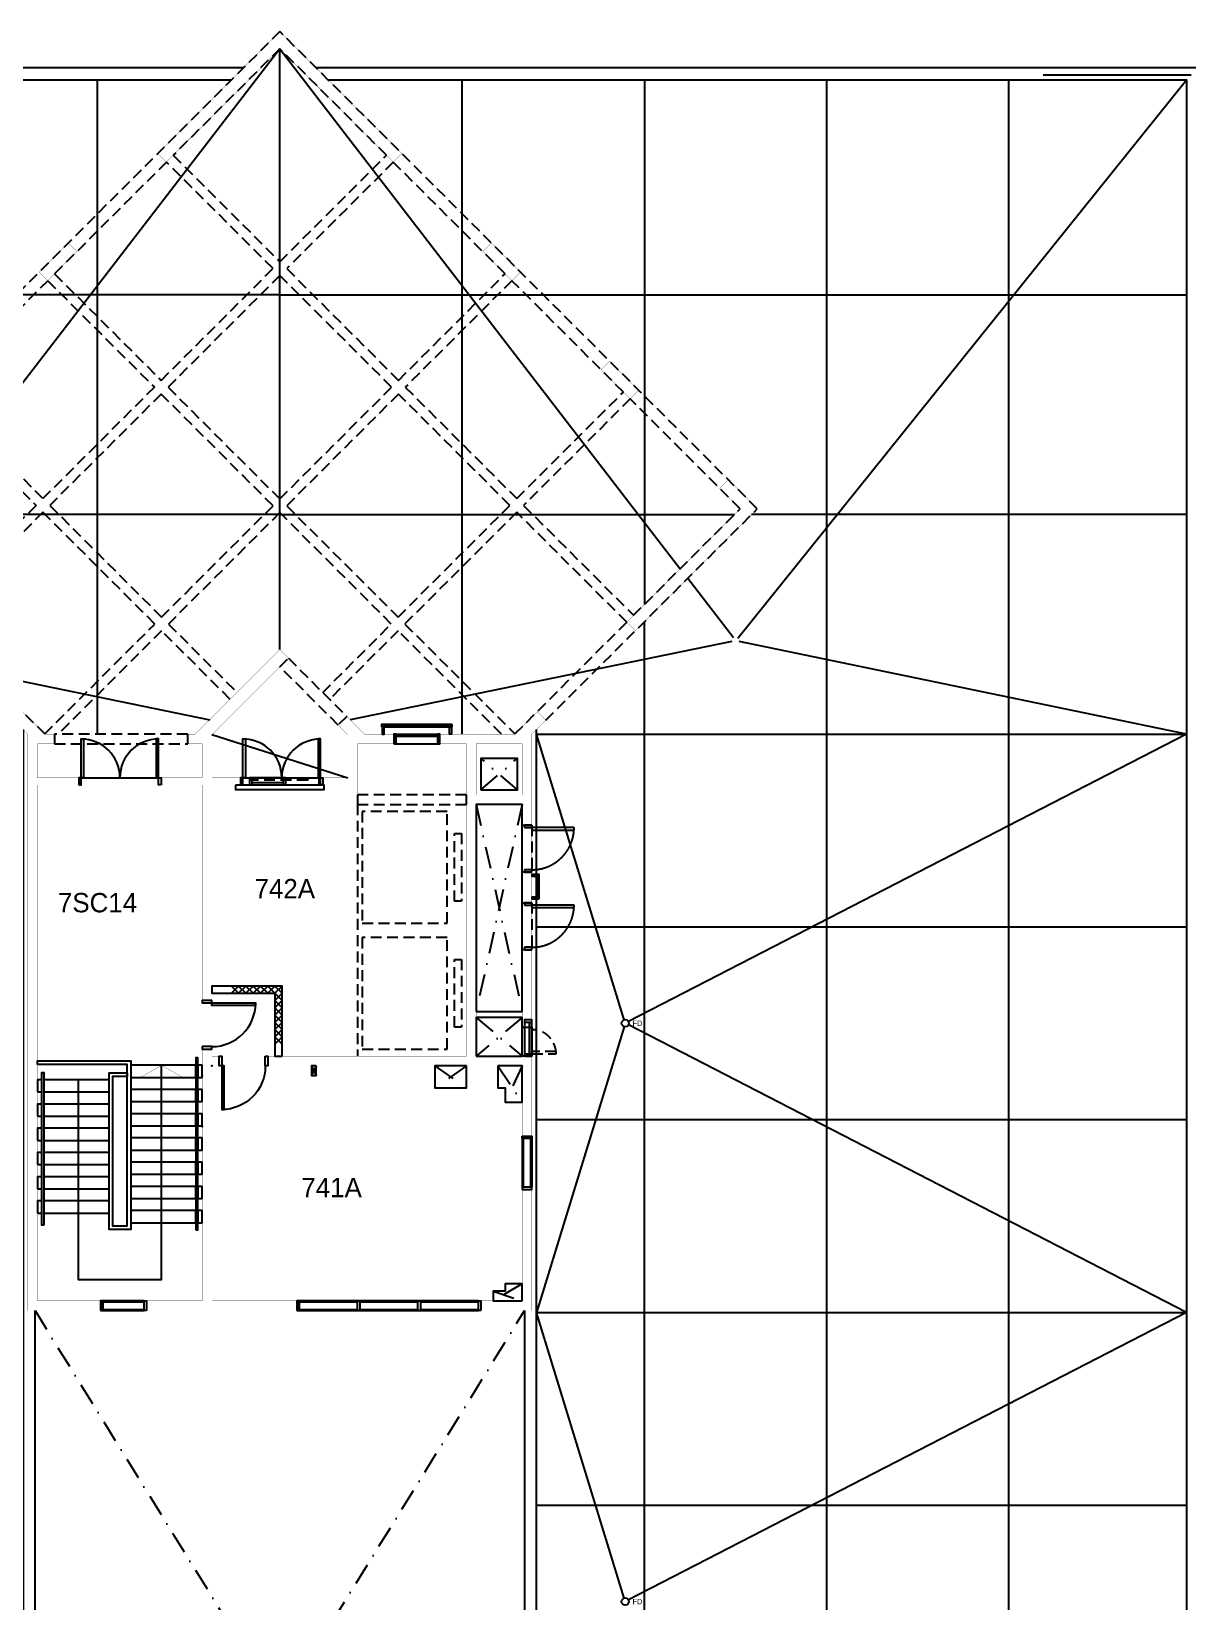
# Model space of a CAD drawing. Header units: millimetres. Extents: x -68474 to 336725, y -113450 to 40976.
# Drawn here: x 102875 to 126727, y 69 to 32480 of the extents above; entities that cross this region are included whole.
import ezdxf

# ---------------------------------------------------------------- set-up
doc = ezdxf.new("R2010")
doc.units = ezdxf.units.MM
doc.header["$LTSCALE"] = 900
doc.linetypes.add('s3152a$0$DASHDOT', pattern=[1, 0.5, -0.25, 0, -0.25])
doc.linetypes.add('s3152a$0$HIDDEN', pattern=[0.375, 0.25, -0.125])
for name, color, linetype in [('s3152a$0$-8', 7, 'Continuous'), ('s3152a$0$11', 14, 'Continuous'), ('s3152a$0$20', 7, 'Continuous'), ('s3152a$0$22', 2, 'Continuous'), ('s3152a$0$23', 7, 'Continuous'), ('s3152a$0$25', 7, 'Continuous'), ('s3152a$0$30', 7, 'Continuous'), ('s3152a$0$42', 7, 'Continuous'), ('s3152a$0$45', 7, 'Continuous'), ('s3152a$0$7', 7, 'Continuous'), ('s3152a$0$ROOM-NO', 4, 'Continuous')]:
    doc.layers.add(name, color=color, linetype=linetype)
doc.styles.add('s3152a$0$STANDARD', font='txt')

# ---------------------------------------------------------------- blocks, each defined once
blk = doc.blocks.new('s3152a$0$D1700B')
at = {"layer": 's3152a$0$30', "color": 14, "linetype": 'Continuous'}
for points in [[(0, 0), (0.05, 0), (0.05, 0.95), (0.1, 0.95), (0.1, 0.15), (0, 0.15), (0, 0)], [(1.7, 0), (1.65, 0), (1.65, 0.95), (1.6, 0.95), (1.6, 0.15), (1.7, 0.15), (1.7, 0)]]:
    blk.add_lwpolyline(points, dxfattribs=at)
for centre, start, end in [((0.05, 0.15), 0, 90), ((1.650003, 0.15), 90, 180)]:
    blk.add_arc(centre, 0.800001, start, end, dxfattribs=at)
blk = doc.blocks.new('s3152a$0$AP')
at = {"layer": 's3152a$0$30', "color": 14, "linetype": 'Continuous'}
blk.add_line((0.05, 0.05), (0.7, 0.05), dxfattribs=at)
for points in [[(0, 0), (0.75, 0), (0.75, 0.15), (0, 0.15)], [(0.05, 0), (0.7, 0), (0.7, 0.15), (0.05, 0.15)]]:
    blk.add_lwpolyline(points, close=True, dxfattribs=at)
blk = doc.blocks.new('s3152a$0$D900B')
at = {"layer": 's3152a$0$30', "linetype": 's3152a$0$HIDDEN'}
for points in [[(0.05, 0.15), (0.1, 0.15), (0.1, 1.02), (0.05, 1.02)], [(0, 0), (0.05, 0), (0.05, 0.15), (0, 0.15)], [(0.92, 0), (0.97, 0), (0.97, 0.15), (0.92, 0.15)]]:
    blk.add_lwpolyline(points, close=True, dxfattribs=at)
blk.add_arc((0.05, 0.15), 0.87, 0, 90, dxfattribs=at)
blk = doc.blocks.new('s3152a$0$D1000A')
at = {"layer": 's3152a$0$30', "color": 14, "linetype": 'Continuous'}
blk.add_lwpolyline([(0.05, 0.2), (0.05, 1.1), (0.1, 1.1), (0.1, 0.2), (0, 0.2), (0, 0), (0.05, 0), (0.05, 0.2)], dxfattribs=at)
blk.add_lwpolyline([(0.95, 0), (1, 0), (1, 0.2), (0.95, 0.2)], close=True, dxfattribs=at)
blk.add_arc((0.05, 0.2), 0.9, 0, 90, dxfattribs=at)
blk = doc.blocks.new('s3152a$0$WGUARD')
at = {"layer": 's3152a$0$23', "color": 14, "linetype": 'Continuous'}
for points in [[(-0.7249, 0.15), (0.7251, 0.15), (0.7251, 0.2), (-0.7249, 0.2)], [(-0.7249, 0.15), (-0.6749, 0.15), (-0.6749, 0.2), (-0.7249, 0.2)], [(-0.6749, 0.15), (-0.7149, 0.15), (-0.7149, 0), (-0.6749, 0)], [(-0.6749, 0.17), (0.6751, 0.17), (0.6751, 0.18), (-0.6749, 0.18)], [(0.7251, 0.15), (0.6751, 0.15), (0.6751, 0.2), (0.7251, 0.2)], [(0.6751, 0.15), (0.7151, 0.15), (0.7151, 0), (0.6751, 0)]]:
    blk.add_lwpolyline(points, close=True, dxfattribs=at)
blk = doc.blocks.new('s3152a$0$CATLAD')
at = {"layer": 's3152a$0$25', "color": 10, "linetype": 'Continuous'}
blk.add_lwpolyline([(-0.15, -0.032), (-0.15, 0.468), (0, 0.468), (0, 0.436), (-0.118, 0.436), (-0.118, 0), (0, 0), (0, -0.032), (-0.15, -0.032)], dxfattribs=at)
blk = doc.blocks.new('s3152a$0$FD')
at = {"layer": 's3152a$0$45', "linetype": 'Continuous'}
blk.add_circle((0, 0), 0.1, dxfattribs=at)
at = {"layer": 's3152a$0$45', "linetype": 'Continuous', "style": 's3152a$0$STANDARD', "width": 0.8}
blk.add_text('FD', height=0.15, dxfattribs=at).set_placement((0.2, -0.0749))
blk = doc.blocks.new('s3152a')
at = {"layer": 's3152a$0$-8', "color": 1, "linetype": 'Continuous'}
for p, q in [((161050, 31725), (123750, 31725)), ((126800, 31575), (123750, 31575))]:
    blk.add_line(p, q, dxfattribs=at)
at = {"layer": 's3152a$0$11', "color": 2, "linetype": 's3152a$0$DASHDOT'}
for p, q in [((112150, 16825), (112900, 17475)), ((112900, 16825), (112150, 17475)), ((113000, 16525), (112050, 12250)), ((112050, 16525), (113000, 12250)), ((112050, 12125), (113000, 11325)), ((113000, 12125), (112050, 11325)), ((108750, 11125), (108650, 10925)), ((108650, 11125), (108750, 10925)), ((111850, 11125), (111200, 10675)), ((111200, 11125), (111850, 10675)), ((112500, 11125), (113000, 10375)), ((113000, 11125), (112650, 10375)), ((113000, 6625), (112400, 6275)), ((112400, 6475), (113000, 6275))]:
    blk.add_line(p, q, dxfattribs=at)
at = {"layer": 's3152a$0$11', "color": 14, "linetype": 'Continuous', "const_width": 5}
for points in [[(106400, 12475), (106600, 12475), (106600, 16925), (107190, 16925), (107190, 17075), (106600, 17075), (106600, 17966), (108177, 19542), (108000, 19719), (106256, 17975), (106100, 17975), (106100, 17775), (106400, 17775), (106400, 17075), (105550, 17075), (105550, 16925), (106400, 16925)], [(102513, 18262), (102800, 17975), (102800, 6075), (104300, 6075), (104300, 6275), (103000, 6275), (103000, 16925), (103850, 16925), (103850, 17075), (103000, 17075), (103000, 17775), (103350, 17775), (103350, 17975), (103154, 17975), (103154, 17975), (103154, 17975), (103154, 17975), (103154, 17975), (102690, 18439)], [(107750, 11125), (107750, 11325), (111850, 11325), (111850, 17775), (111300, 17775), (111300, 17975), (112847, 17975), (113311, 18439), (113487, 18262), (113200, 17975), (113200, 11925), (113000, 11925), (113000, 16525), (112050, 16525), (112050, 11325), (113200, 11325), (113200, 9675), (113200, 9675), (113000, 9675), (113000, 9675), (113000, 11125)], [(109400, 17966), (109400, 17075), (108810, 17075), (108810, 16925), (109400, 16925), (109400, 16525), (109600, 16525), (109600, 17775), (110350, 17775), (110350, 17975), (109744, 17975), (109379, 18340), (109202, 18163)], [(113000, 17775), (112050, 17775), (112050, 16725), (113000, 16725)], [(105250, 6075), (108350, 6075), (108350, 6275), (106600, 6275), (106600, 11125), (106750, 11125), (106750, 11325), (106600, 11325), (106600, 11475), (106400, 11475), (106400, 6275), (105250, 6275)], [(113000, 8575), (113200, 8575), (113200, 6075), (112150, 6075), (112150, 6275), (113000, 6275)]]:
    blk.add_lwpolyline(points, close=True, dxfattribs=at)
at = {"layer": 's3152a$0$11', "color": 2, "linetype": 'Continuous'}
for points in [[(112150, 16825), (112900, 16825), (112900, 17475), (112150, 17475)], [(112050, 12250), (113000, 12250), (113000, 16525), (112050, 16525)], [(112050, 11325), (113000, 11325), (113000, 12125), (112050, 12125)], [(108750, 11125), (108650, 11125), (108650, 10925), (108750, 10925)], [(111850, 11125), (111200, 11125), (111200, 10675), (111850, 10675)], [(112500, 11125), (112500, 10675), (112650, 10675), (112650, 10475), (112650, 10375), (113000, 10375), (113000, 11125)], [(113000, 6275), (113000, 6625), (112650, 6625), (112650, 6475), (112400, 6475), (112400, 6275)]]:
    blk.add_lwpolyline(points, close=True, dxfattribs=at)
at = {"layer": 's3152a$0$11', "color": 14, "linetype": 'Continuous'}
blk.add_lwpolyline([(108050, 11325), (108050, 12775), (106600, 12775), (106600, 12625), (107900, 12625), (107900, 11325)], close=True, dxfattribs=at)
for p in [(106600, 11125), (106400, 10925), (106400, 9875)]:
    blk.add_point(p, dxfattribs=at)
at = {"layer": 's3152a$0$20', "color": 2, "linetype": 'Continuous', "const_width": 5}
for points in [[(105660, 29783), (105483, 29959), (108000, 32477), (110517, 29959), (110341, 29783), (108000, 32123)], [(103636, 28113), (103035, 27512), (103212, 27335), (103813, 27936)], [(112364, 28113), (112965, 27512), (112788, 27335), (112187, 27936)], [(114804, 25673), (115405, 25072), (115228, 24895), (114627, 25496)], [(117250, 23227), (117073, 23050), (117497, 22626), (115157, 20285), (115334, 20108), (117851, 22626)]]:
    blk.add_lwpolyline(points, close=True, dxfattribs=at)
at = {"layer": 's3152a$0$22', "color": 14, "linetype": 'Continuous'}
for points in [[(108050, 12775), (107900, 12625), (107750, 12775), (107600, 12625), (107450, 12775), (107300, 12625), (107150, 12775), (107000, 12625)], [(108050, 12625), (107900, 12775), (107750, 12625), (107600, 12775), (107450, 12625), (107300, 12775), (107150, 12625), (107000, 12775)], [(107900, 12625), (108050, 12475), (107900, 12325), (108050, 12175), (107900, 12025), (108050, 11875), (107900, 11725), (108050, 11575)], [(108050, 12625), (107900, 12475), (108050, 12325), (107900, 12175), (108050, 12025), (107900, 11875), (108050, 11725), (107900, 11575)]]:
    blk.add_lwpolyline(points, dxfattribs=at)
at = {"layer": 's3152a$0$23', "color": 2, "linetype": 'Continuous'}
blk.add_line((107248, 31725), (54975, 31725), dxfattribs=at)
at = {"layer": 's3152a$0$23', "color": 14, "linetype": 'Continuous'}
blk.add_line((110400, 17775), (111250, 17775), dxfattribs=at)
at = {"layer": 's3152a$0$23', "color": 14, "linetype": 's3152a$0$DASHDOT'}
for p, q in [((102950, 6075), (113050, -10275)), ((102950, -10275), (113050, 6075))]:
    blk.add_line(p, q, dxfattribs=at)
at = {"layer": 's3152a$0$23', "color": 2, "linetype": 's3152a$0$HIDDEN'}
for points in [[(113487, 18262), (117851, 22626), (108000, 32477), (98149, 22626), (102513, 18262)], [(108885, 18835), (110299, 20248), (108000, 22547), (105702, 20248), (107116, 18835)], [(106974, 18693), (105560, 20107), (103428, 17975)], [(112572, 17975), (110440, 20107), (109026, 18693)]]:
    blk.add_lwpolyline(points, dxfattribs=at)
for points in [[(110199, 29924), (108000, 32123), (105801, 29924), (108000, 27725)], [(107859, 27584), (105660, 29782), (103353, 27476), (105552, 25277)], [(108142, 27584), (110448, 25277), (112647, 27476), (110341, 29782)], [(103212, 27335), (105411, 25136), (103113, 22837), (100914, 25037)], [(110306, 25136), (108000, 27442), (105694, 25136), (108000, 22830)], [(110589, 25136), (112888, 22838), (115087, 25036), (112788, 27335)], [(107859, 22688), (105553, 24994), (103254, 22696), (105560, 20390)], [(112746, 22696), (110448, 24994), (108142, 22688), (110440, 20390)], [(100772, 24895), (102971, 22696), (100702, 20427), (98503, 22626)], [(113029, 22696), (115298, 20427), (117497, 22626), (115228, 24895)], [(105419, 20248), (103113, 22555), (100843, 20285), (103150, 17979)], [(115157, 20285), (112888, 22555), (110581, 20248), (112851, 17979)], [(103350, 17775), (106100, 17775), (106100, 17975), (103350, 17975)]]:
    blk.add_lwpolyline(points, close=True, dxfattribs=at)
at = {"layer": 's3152a$0$23', "color": 2, "linetype": 'Continuous'}
for points in [[(102705, 18070), (102705, -5830), (89295, -5830), (89295, 31480), (107003, 31480)], [(113050, 6075), (113050, -6075), (126950, -6075), (126950, 31725), (108752, 31725)], [(108997, 31480), (126705, 31480), (126705, -5830), (113295, -5830), (113295, 18070)], [(89050, 30975), (89050, -6075), (102950, -6075), (102950, 6075)]]:
    blk.add_lwpolyline(points, dxfattribs=at)
at = {"layer": 's3152a$0$23', "color": 3, "linetype": 's3152a$0$HIDDEN'}
blk.add_lwpolyline([(109202, 18163), (108000, 19366), (108177, 19542), (109379, 18340)], close=True, dxfattribs=at)
at = {"layer": 's3152a$0$23', "color": 14, "linetype": 'Continuous'}
for points in [[(110350, 17775), (110400, 17775), (110400, 17975), (110350, 17975)], [(110400, 17975), (111250, 17975), (111250, 17925), (110400, 17925)], [(111250, 17775), (111300, 17775), (111300, 17975), (111250, 17975)], [(104300, 6075), (104350, 6075), (104350, 6275), (104300, 6275)], [(105200, 6275), (104350, 6275), (104350, 6075), (105200, 6075)], [(104350, 6100), (105200, 6100), (105200, 6250), (104350, 6250)], [(105250, 6075), (105200, 6075), (105200, 6275), (105250, 6275)], [(108350, 6075), (108400, 6075), (108400, 6275), (108350, 6275)], [(112100, 6275), (108400, 6275), (108400, 6075), (112100, 6075)], [(108400, 6100), (109600, 6100), (109600, 6250), (108400, 6250)], [(109600, 6275), (109650, 6275), (109650, 6075), (109600, 6075)], [(109650, 6100), (110850, 6100), (110850, 6250), (109650, 6250)], [(110850, 6275), (110900, 6275), (110900, 6075), (110850, 6075)], [(110900, 6100), (112100, 6100), (112100, 6250), (110900, 6250)], [(112150, 6075), (112100, 6075), (112100, 6275), (112150, 6275)]]:
    blk.add_lwpolyline(points, close=True, dxfattribs=at)
at = {"layer": 's3152a$0$23', "color": 4, "linetype": 's3152a$0$HIDDEN'}
blk.add_lwpolyline([(107425, 17075), (108575, 17075), (108575, 17025), (107425, 17025)], close=True, dxfattribs=at)
at = {"layer": 's3152a$0$23', "color": 6, "linetype": 'Continuous'}
for points in [[(113000, 9675), (113200, 9675), (113200, 9625), (113000, 9625)], [(113000, 8625), (113025, 8625), (113025, 9625), (113000, 9625)], [(113200, 8625), (113175, 8625), (113175, 9625), (113200, 9625)], [(113000, 8575), (113200, 8575), (113200, 8625), (113000, 8625)]]:
    blk.add_lwpolyline(points, close=True, dxfattribs=at)
at = {"layer": 's3152a$0$25', "color": 14, "linetype": 'Continuous'}
blk.add_line((103900, 17075), (105525, 17075), dxfattribs=at)
at = {"layer": 's3152a$0$25', "color": 4, "linetype": 'Continuous'}
blk.add_line((107190, 17075), (108810, 17075), dxfattribs=at)
at = {"layer": 's3152a$0$25', "color": 14, "linetype": 's3152a$0$HIDDEN'}
blk.add_line((109600, 16525), (109600, 11325), dxfattribs=at)
at = {"layer": 's3152a$0$25', "color": 4, "linetype": 'Continuous'}
blk.add_lwpolyline([(107090, 16925), (108910, 16925), (108910, 16825), (107090, 16825)], close=True, dxfattribs=at)
at = {"layer": 's3152a$0$25', "color": 14, "linetype": 's3152a$0$HIDDEN'}
blk.add_lwpolyline([(109600, 16525), (111850, 16525), (111850, 16725), (109600, 16725)], close=True, dxfattribs=at)
at = {"layer": 's3152a$0$25', "color": 10, "linetype": 'Continuous'}
for points in [[(103000, 11155), (103000, 11230), (104926, 11230), (104926, 7750), (104476, 7750), (104476, 10980), (104851, 10980), (104851, 10905), (104551, 10905), (104551, 7825), (104850, 7825), (104850, 11155)], [(104925, 10890), (106270, 10890), (106270, 11140), (104925, 11140)], [(106270, 7740), (106310, 7740), (106310, 11290), (106270, 11290)], [(106310, 10890), (106401, 10890), (106401, 11140), (106310, 11140)], [(103000, 10590), (103091, 10590), (103091, 10840), (103000, 10840)], [(103130, 7840), (103091, 7840), (103091, 10990), (103130, 10990)], [(103131, 10590), (104476, 10590), (104476, 10840), (103131, 10840)], [(104925, 10390), (106270, 10390), (106270, 10640), (104925, 10640)], [(106310, 10390), (106401, 10390), (106401, 10640), (106310, 10640)], [(103000, 10090), (103091, 10090), (103091, 10340), (103000, 10340)], [(103131, 10090), (104476, 10090), (104476, 10340), (103131, 10340)], [(104925, 9890), (106270, 9890), (106270, 10140), (104925, 10140)], [(106310, 9890), (106401, 9890), (106401, 10140), (106310, 10140)], [(103000, 9590), (103091, 9590), (103091, 9840), (103000, 9840)], [(103131, 9590), (104476, 9590), (104476, 9840), (103131, 9840)], [(104925, 9390), (106270, 9390), (106270, 9640), (104925, 9640)], [(106310, 9390), (106401, 9390), (106401, 9640), (106310, 9640)], [(103000, 9090), (103091, 9090), (103091, 9340), (103000, 9340)], [(103131, 9090), (104476, 9090), (104476, 9340), (103131, 9340)], [(104925, 8890), (106270, 8890), (106270, 9140), (104925, 9140)], [(106310, 8890), (106401, 8890), (106401, 9140), (106310, 9140)], [(103000, 8590), (103091, 8590), (103091, 8840), (103000, 8840)], [(103131, 8590), (104476, 8590), (104476, 8840), (103131, 8840)], [(104925, 8390), (106270, 8390), (106270, 8640), (104925, 8640)], [(106310, 8390), (106401, 8390), (106401, 8640), (106310, 8640)], [(103000, 8090), (103091, 8090), (103091, 8340), (103000, 8340)], [(103131, 8090), (104476, 8090), (104476, 8340), (103131, 8340)], [(104925, 7890), (106270, 7890), (106270, 8140), (104925, 8140)], [(106310, 7890), (106401, 7890), (106401, 8140), (106310, 8140)]]:
    blk.add_lwpolyline(points, close=True, dxfattribs=at)
blk.add_lwpolyline([(103840, 10840), (103840, 6715), (105560, 6715), (105560, 11140)], dxfattribs=at)
at = {"layer": 's3152a$0$25', "color": 10, "linetype": 'Continuous', "const_width": 5}
blk.add_lwpolyline([(105127, 10890), (105560, 11140), (105993, 10890)], dxfattribs=at)
at = {"layer": 's3152a$0$25', "color": 10, "linetype": 'Continuous'}
blk.add_arc((104616, 11160), 65, 90, 90.0064, dxfattribs=at)
at = {"layer": 's3152a$0$30', "color": 14, "linetype": 'Continuous'}
blk.add_line((108810, 16925), (108810, 17075), dxfattribs=at)
at = {"layer": 's3152a$0$30', "linetype": 's3152a$0$HIDDEN'}
for points in [[(113200, 15125), (113000, 15125), (113000, 16095), (113200, 16095)], [(113200, 13525), (113000, 13525), (113000, 14495), (113200, 14495)], [(113200, 11375), (113700, 11375), (113700, 11425), (113200, 11425)]]:
    blk.add_lwpolyline(points, close=True, dxfattribs=at)
at = {"layer": 's3152a$0$30', "color": 14, "linetype": 'Continuous'}
blk.add_lwpolyline([(113000, 11925), (113200, 11925), (113200, 11325), (113000, 11325)], close=True, dxfattribs=at)
at = {"layer": 's3152a$0$30', "linetype": 's3152a$0$HIDDEN'}
blk.add_arc((113200, 11375), 500, 0, 90, dxfattribs=at)
at = {"layer": 's3152a$0$42', "color": 14, "linetype": 's3152a$0$HIDDEN'}
for points in [[(109700, 14075), (111450, 14075), (111450, 16375), (109700, 16375)], [(111600, 15925), (111750, 15925), (111750, 14525), (111600, 14525)], [(111450, 13775), (109700, 13775), (109700, 11475), (111450, 11475)], [(111600, 13325), (111750, 13325), (111750, 11925), (111600, 11925)]]:
    blk.add_lwpolyline(points, close=True, dxfattribs=at)
at = {"layer": 's3152a$0$45', "color": 8, "linetype": 'Continuous'}
for p, q in [((108000, 32123), (99740, 21389)), ((108000, 19719), (108000, 32123)), ((108000, 32123), (116262, 21390)), ((117448, 19958), (126705, 31480)), ((117356, 19960), (116415, 21190)), ((98675, 19885), (106553, 18272)), ((117328, 19885), (109449, 18272)), ((126705, 17975), (117475, 19885)), ((113295, 17975), (126705, 17975)), ((115104, 12079), (113295, 17975)), ((126705, 17975), (115195, 12041)), ((115104, 11934), (113295, 6038)), ((126705, 6038), (115195, 11972)), ((113295, 6038), (126705, 6038)), ((115104, 141), (113295, 6038)), ((126705, 6038), (115195, 103))]:
    blk.add_line(p, q, dxfattribs=at)
at = {"layer": 's3152a$0$45', "color": 4, "linetype": 'Continuous'}
blk.add_line((106600, 17966), (109400, 17075), dxfattribs=at)
at = {"layer": 's3152a$0$7', "color": 10, "linetype": 'Continuous'}
for p, q in [((104241, 17975), (104241, 31480)), ((111761, 17975), (111761, 31480)), ((115522, 31480), (115522, 20650)), ((119282, -5830), (119282, 31480)), ((123042, -5830), (123042, 31480)), ((108001, 27042), (89295, 27042)), ((108001, 27042), (126705, 27042)), ((108001, 22508), (98620, 22508)), ((108001, 22508), (117380, 22508)), ((126705, 22508), (117733, 22508)), ((115522, -5830), (115522, 20294)), ((113295, 13996), (126705, 13996)), ((113295, 10017), (126705, 10017)), ((113295, 2059), (126705, 2059))]:
    blk.add_line(p, q, dxfattribs=at)
at = {"zscale": 1000}
for name, p, xscale, yscale in [('s3152a$0$WGUARD', (110825, 17975), 999.9979999999999, 999.9979999999999), ('s3152a$0$D1700B', (103850, 16925), 999.9979999999999, 999.9979999999999), ('s3152a$0$D1700B', (107190, 16925), 999.9979999999999, 999.9979999999999), ('s3152a$0$AP', (107375, 16925), 999.9979999999999, 999.9979999999999), ('s3152a$0$FD', (115127, 12007), 749.999, 749.999), ('s3152a$0$D1000A', (106750, 11325), 999.9979999999999, -999.998), ('s3152a$0$FD', (115127, 69), 749.999, 749.999)]:
    blk.add_blockref(name, p, dxfattribs=dict(at, xscale=xscale, yscale=yscale))
for name, p, xscale, yscale, rotation in [('s3152a$0$D900B', (113050, 16095), 999.998, 999.998, 270), ('s3152a$0$CATLAD', (113200, 14607), 999.9979999999999, -999.998, 180), ('s3152a$0$D900B', (113050, 14495), 999.998, 999.998, 270), ('s3152a$0$D1000A', (106400, 12475), 999.998, 999.998, 270), ('s3152a$0$AP', (113200, 11325), 999.9979999999999, 999.9979999999999, 90)]:
    blk.add_blockref(name, p, dxfattribs=dict(at, xscale=xscale, yscale=yscale, rotation=rotation))
at = {"layer": 's3152a$0$ROOM-NO', "style": 's3152a$0$STANDARD'}
for s, p in [('742A', (107478, 14585)), ('7SC14', (103421, 14296)), ('741A', (108443, 8415))]:
    blk.add_text(s, height=400, dxfattribs=at).set_placement(p)

msp = doc.modelspace()

# ---------------------------------------------------------------- block references
msp.add_blockref('s3152a', (0, 0))

doc.saveas('drawing.dxf')
